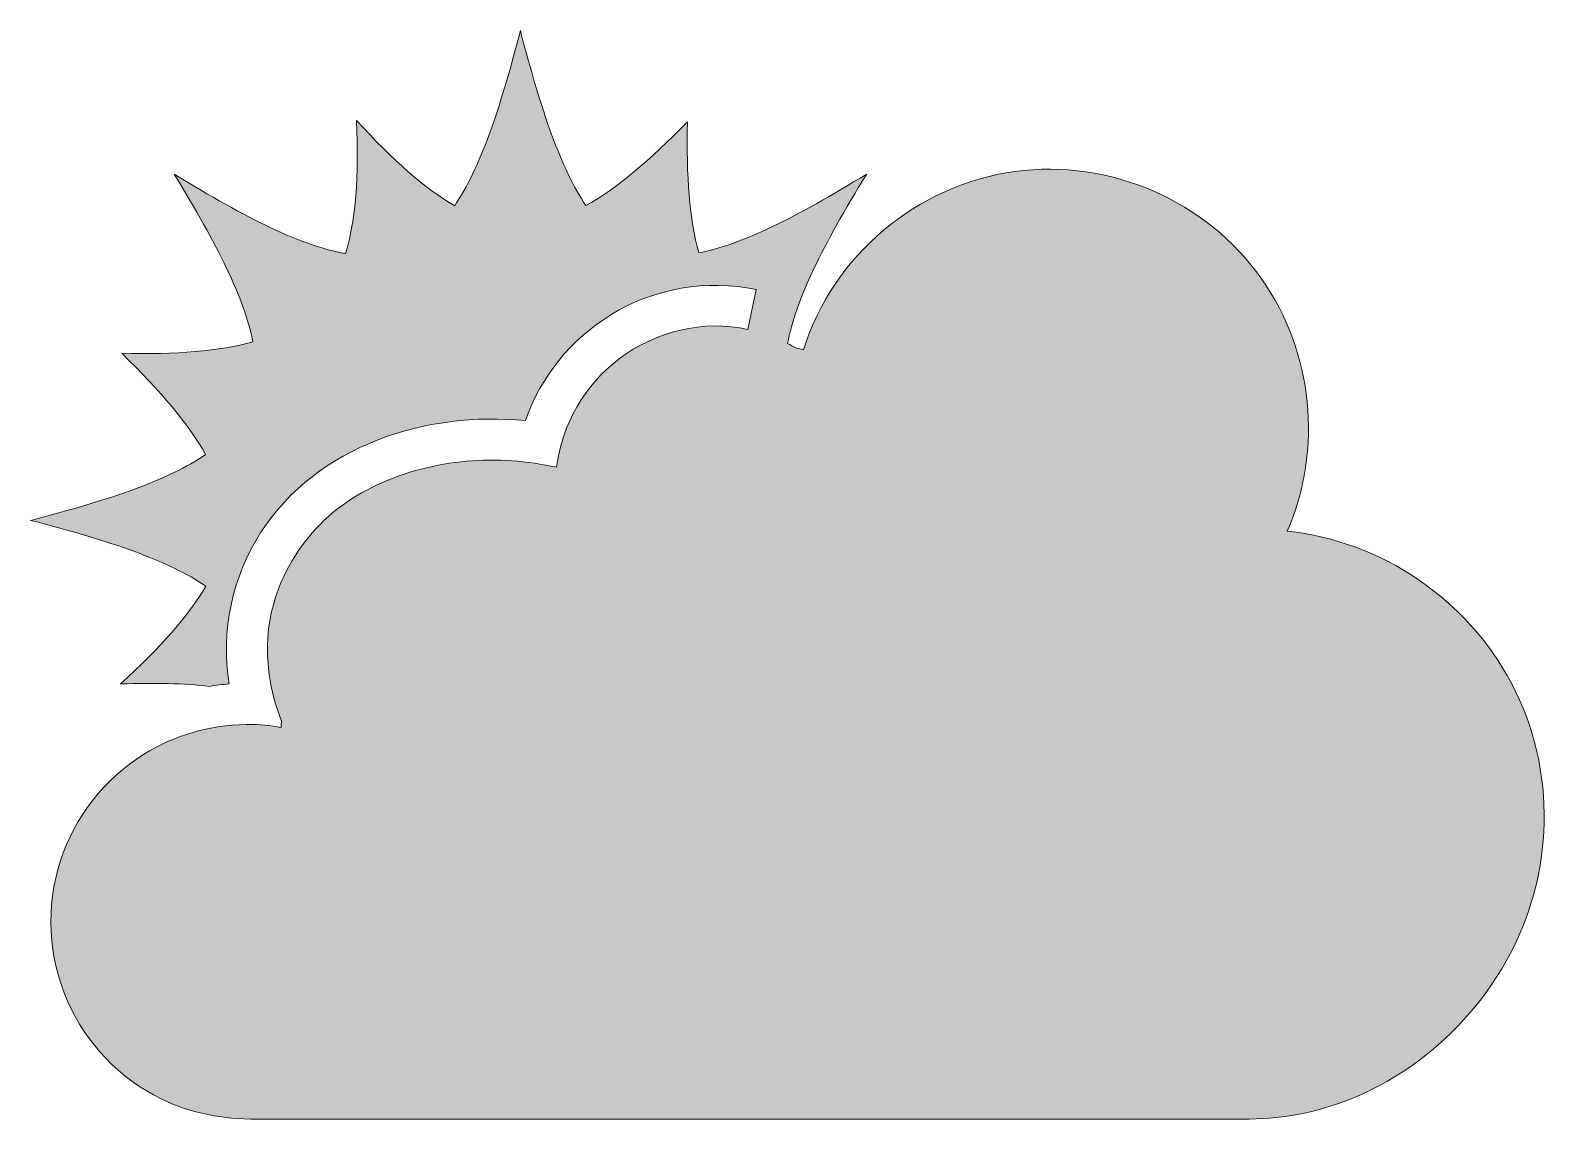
# Model space of a CAD drawing. Header units: inches. Extents: x 0 to 102, y 0 to 73.
import ezdxf

# ---------------------------------------------------------------- set-up
doc = ezdxf.new("R2010")
doc.units = ezdxf.units.IN
doc.header["$MEASUREMENT"] = 0
doc.layers.add('Layer 1', color=7, linetype='Continuous')

msp = doc.modelspace()

# ---------------------------------------------------------------- hatches: boundary and pattern name
at = {"layer": 'Layer 1', "true_color": 0x313f76}
h = msp.add_hatch(color=177, dxfattribs=at)
h.dxf.hatch_style = 2
edge = h.paths.add_edge_path()
edge.add_spline(control_points=[(14.46, 26.48), (14.46, 26.48), (14.61, 26.49), (14.61, 26.49), (15.36, 26.49), (16.1, 26.41), (16.81, 26.29), (16.82, 26.43), (16.83, 26.57), (16.84, 26.71), (16.05, 28.72), (15.72, 30.91), (16, 33.06), (16.28, 35.14), (17.13, 37.06), (18.4, 38.73), (20.94, 42.09), (25.18, 43.78), (29.27, 44.15), (31.28, 44.33), (33.33, 44.17), (35.3, 43.74), (35.66, 46.63), (37.2, 49.29), (39.51, 51.03), (41.89, 52.82), (45.21, 53.7), (48.14, 52.98), (48.14, 52.98), (48.69, 55.67), (48.69, 55.67), (45.36, 56.36), (41.86, 55.76), (38.95, 53.98), (36.29, 52.36), (34.23, 49.82), (33.21, 46.87), (26.54, 47.53), (19.24, 45.22), (15.46, 39.38), (13.52, 36.38), (12.77, 32.73), (13.32, 29.2), (12.88, 29.17), (12.44, 29.11), (12.02, 29.04), (10.31, 29.24), (8.33, 29.29), (6.03, 29.2), (8.72, 31.65), (10.61, 33.77), (11.76, 35.77), (9.29, 37.44), (5.42, 38.79), (0, 40.18), (5.42, 41.57), (9.28, 42.92), (11.75, 44.59), (10.61, 46.63), (8.75, 48.84), (6.12, 51.39), (9.79, 51.31), (12.67, 51.53), (14.92, 52.15), (14.36, 55.04), (12.55, 58.68), (9.63, 63.42), (14.51, 60.42), (18.21, 58.59), (21.14, 58.08), (21.83, 60.34), (22.03, 63.25), (21.88, 67.02), (24.33, 64.33), (26.46, 62.44), (28.46, 61.29), (30.13, 63.76), (31.48, 67.63), (32.87, 73.05), (34.26, 67.64), (35.6, 63.77), (37.27, 61.3), (39.32, 62.44), (41.52, 64.3), (44.08, 66.93), (44, 63.26), (44.21, 60.38), (44.84, 58.13), (47.73, 58.69), (51.36, 60.5), (56.11, 63.42), (53.15, 58.62), (51.34, 54.96), (50.8, 52.05), (50.99, 51.95), (51.18, 51.85), (51.36, 51.75), (51.52, 51.71), (51.69, 51.67), (51.86, 51.63), (53.86, 57.95), (59.48, 62.7), (66.05, 63.59), (72.43, 64.46), (78.91, 61.64), (82.62, 56.37), (86.07, 51.46), (86.72, 44.96), (84.33, 39.46), (90.67, 38.78), (96.39, 34.89), (99.37, 29.25), (102.46, 23.41), (102.25, 16.34), (99.02, 10.6), (95.86, 4.96), (90.06, 0.78), (83.57, 0.1), (82.39, -0.02), (81.2, 0), (80.01, 0), (78.77, 0), (77.54, 0), (76.3, 0), (72.46, 0), (68.62, 0), (64.78, 0), (59.9, 0), (55.02, 0), (50.13, 0), (45.13, 0), (40.13, 0), (35.13, 0), (30.94, 0), (26.74, 0), (22.55, 0), (20.09, 0), (17.64, 0), (15.18, 0), (12.94, 0), (10.79, 0.36), (8.77, 1.35), (5.98, 2.72), (3.73, 5.08), (2.48, 7.92), (1.18, 10.87), (1.01, 14.27), (2.01, 17.33), (2.96, 20.28), (4.97, 22.84), (7.6, 24.48), (9.65, 25.76), (12.04, 26.46), (14.46, 26.48), (14.46, 26.48), (14.46, 26.48), (14.46, 26.48)], knot_values=[0, 0, 0, 0, 1, 1, 1, 2, 2, 2, 3, 3, 3, 4, 4, 4, 5, 5, 5, 6, 6, 6, 7, 7, 7, 8, 8, 8, 9, 9, 9, 10, 10, 10, 11, 11, 11, 12, 12, 12, 13, 13, 13, 14, 14, 14, 15, 15, 15, 16, 16, 16, 17, 17, 17, 18, 18, 18, 19, 19, 19, 20, 20, 20, 21, 21, 21, 22, 22, 22, 23, 23, 23, 24, 24, 24, 25, 25, 25, 26, 26, 26, 27, 27, 27, 28, 28, 28, 29, 29, 29, 30, 30, 30, 31, 31, 31, 32, 32, 32, 33, 33, 33, 34, 34, 34, 35, 35, 35, 36, 36, 36, 37, 37, 37, 38, 38, 38, 39, 39, 39, 40, 40, 40, 41, 41, 41, 42, 42, 42, 43, 43, 43, 44, 44, 44, 45, 45, 45, 46, 46, 46, 47, 47, 47, 48, 48, 48, 49, 49, 49, 50, 50, 50, 51, 51, 51, 52, 52, 52, 52], degree=3, periodic=1)

# ---------------------------------------------------------------- linework, layer by layer
at = {"layer": 'Layer 1', "lineweight": 0}
msp.add_open_spline([(14.46, 26.48), (14.46, 26.48), (14.61, 26.49), (14.61, 26.49), (15.36, 26.49), (16.1, 26.41), (16.81, 26.29), (16.82, 26.43), (16.83, 26.57), (16.84, 26.71), (16.05, 28.72), (15.72, 30.91), (16, 33.06), (16.28, 35.14), (17.13, 37.06), (18.4, 38.73), (20.94, 42.09), (25.18, 43.78), (29.27, 44.15), (31.28, 44.33), (33.33, 44.17), (35.3, 43.74), (35.66, 46.63), (37.2, 49.29), (39.51, 51.03), (41.89, 52.82), (45.21, 53.7), (48.14, 52.98), (48.14, 52.98), (48.69, 55.67), (48.69, 55.67), (45.36, 56.36), (41.86, 55.76), (38.95, 53.98), (36.29, 52.36), (34.23, 49.82), (33.21, 46.87), (26.54, 47.53), (19.24, 45.22), (15.46, 39.38), (13.52, 36.38), (12.77, 32.73), (13.32, 29.2), (12.88, 29.17), (12.44, 29.11), (12.02, 29.04), (10.31, 29.24), (8.33, 29.29), (6.03, 29.2), (8.72, 31.65), (10.61, 33.77), (11.76, 35.77), (9.29, 37.44), (5.42, 38.79), (0, 40.18), (5.42, 41.57), (9.28, 42.92), (11.75, 44.59), (10.61, 46.63), (8.75, 48.84), (6.12, 51.39), (9.79, 51.31), (12.67, 51.53), (14.92, 52.15), (14.36, 55.04), (12.55, 58.68), (9.63, 63.42), (14.51, 60.42), (18.21, 58.59), (21.14, 58.08), (21.83, 60.34), (22.03, 63.25), (21.88, 67.02), (24.33, 64.33), (26.46, 62.44), (28.46, 61.29), (30.13, 63.76), (31.48, 67.63), (32.87, 73.05), (34.26, 67.64), (35.6, 63.77), (37.27, 61.3), (39.32, 62.44), (41.52, 64.3), (44.08, 66.93), (44, 63.26), (44.21, 60.38), (44.84, 58.13), (47.73, 58.69), (51.36, 60.5), (56.11, 63.42), (53.15, 58.62), (51.34, 54.96), (50.8, 52.05), (50.99, 51.95), (51.18, 51.85), (51.36, 51.75), (51.52, 51.71), (51.69, 51.67), (51.86, 51.63), (53.86, 57.95), (59.48, 62.7), (66.05, 63.59), (72.43, 64.46), (78.91, 61.64), (82.62, 56.37), (86.07, 51.46), (86.72, 44.96), (84.33, 39.46), (90.67, 38.78), (96.39, 34.89), (99.37, 29.25), (102.46, 23.41), (102.25, 16.34), (99.02, 10.6), (95.86, 4.96), (90.06, 0.78), (83.57, 0.1), (82.39, -0.02), (81.2, 0), (80.01, 0), (78.77, 0), (77.54, 0), (76.3, 0), (72.46, 0), (68.62, 0), (64.78, 0), (59.9, 0), (55.02, 0), (50.13, 0), (45.13, 0), (40.13, 0), (35.13, 0), (30.94, 0), (26.74, 0), (22.55, 0), (20.09, 0), (17.64, 0), (15.18, 0), (12.94, 0), (10.79, 0.36), (8.77, 1.35), (5.98, 2.72), (3.73, 5.08), (2.48, 7.92), (1.18, 10.87), (1.01, 14.27), (2.01, 17.33), (2.96, 20.28), (4.97, 22.84), (7.6, 24.48), (9.65, 25.76), (12.04, 26.46), (14.46, 26.48), (14.46, 26.48), (14.46, 26.48), (14.46, 26.48)], degree=3, knots=[0, 0, 0, 0, 1, 1, 1, 2, 2, 2, 3, 3, 3, 4, 4, 4, 5, 5, 5, 6, 6, 6, 7, 7, 7, 8, 8, 8, 9, 9, 9, 10, 10, 10, 11, 11, 11, 12, 12, 12, 13, 13, 13, 14, 14, 14, 15, 15, 15, 16, 16, 16, 17, 17, 17, 18, 18, 18, 19, 19, 19, 20, 20, 20, 21, 21, 21, 22, 22, 22, 23, 23, 23, 24, 24, 24, 25, 25, 25, 26, 26, 26, 27, 27, 27, 28, 28, 28, 29, 29, 29, 30, 30, 30, 31, 31, 31, 32, 32, 32, 33, 33, 33, 34, 34, 34, 35, 35, 35, 36, 36, 36, 37, 37, 37, 38, 38, 38, 39, 39, 39, 40, 40, 40, 41, 41, 41, 42, 42, 42, 43, 43, 43, 44, 44, 44, 45, 45, 45, 46, 46, 46, 47, 47, 47, 48, 48, 48, 49, 49, 49, 50, 50, 50, 51, 51, 51, 52, 52, 52, 52], dxfattribs=at)

doc.saveas('drawing.dxf')
